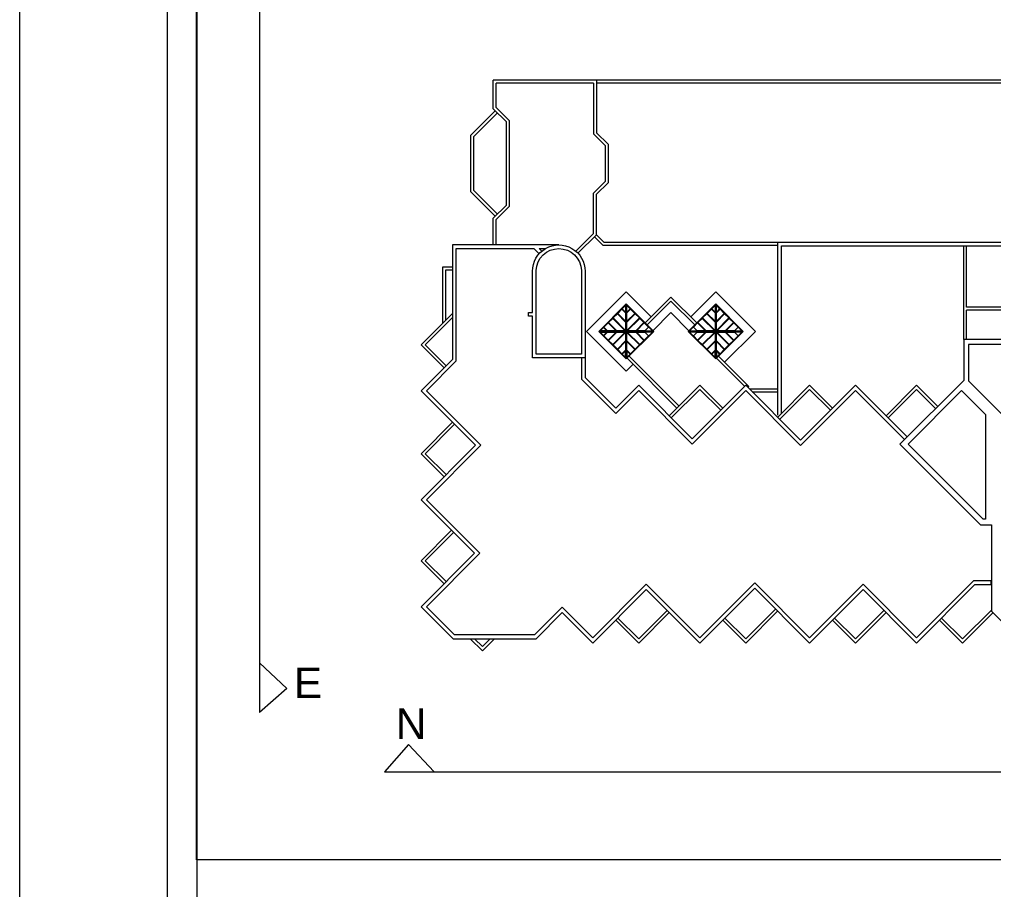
# Model space of a CAD drawing. Header units: centimetres. Extents: x 118932 to 154602, y -32682 to -23521.
# Drawn here: x 118932 to 119591, y -24687 to -24099 of the extents above; entities that cross this region are included whole.
import ezdxf
from ezdxf.enums import TextEntityAlignment as Align

# ---------------------------------------------------------------- set-up
doc = ezdxf.new("R2010")
doc.units = ezdxf.units.CM
doc.header["$LTSCALE"] = 50
doc.header["$MEASUREMENT"] = 0
for name, color, linetype, lineweight, true_color in [('GEN_00_BL_Pafta', 7, 'Continuous', 0, 0x0e0e10), ('GEN_06_GR_İnce', 7, 'Continuous', 13, 0xb0b0a9), ('GEN_06_GR_Çok ince', 7, 'Continuous', 0, 0xc5c7c4)]:
    doc.layers.add(name, color=color, linetype=linetype, lineweight=lineweight, true_color=true_color)
doc.layers.add('GEN_00_BL_Pafta_Gizli', color=7, linetype='Continuous', lineweight=0, true_color=0x4f5250, plot=False)
doc.styles.add('style3', font='arial.ttf', dxfattribs={"height": 12})
doc.styles.add('TLEROY', font='arial.ttf', dxfattribs={"height": 10})

# ---------------------------------------------------------------- blocks, each defined once
blk = doc.blocks.new('*U818')
at = {"layer": 'GEN_00_BL_Pafta', "transparency": 33554687}
for points in [[(100, 8900), (100, 100), (11790, 100), (11790, 8900)], [(120, 8880), (120, 420), (11770, 420), (11770, 8880)]]:
    blk.add_lwpolyline(points, close=True, dxfattribs=at)
at = {"layer": 'GEN_00_BL_Pafta_Gizli'}
blk.add_lwpolyline([(0, 9000), (0, 0), (11890, 0), (11890, 9000)], close=True, dxfattribs=at)
at = {"layer": 'GEN_00_BL_Pafta', "transparency": 33554687, "style": 'TLEROY'}
for tag, p in [('SCALE', (11755, 324.6)), ('PAPERSIZE', (11755, 294.6))]:
    blk.add_attdef(tag, text='', height=20, dxfattribs=at).set_placement(p, align=Align.BOTTOM_RIGHT)
at = {"layer": 'GEN_00_BL_Pafta', "transparency": 33554687}
for tag, height, style, p in [('PAFTAADI', 100, 'style3', (5815, 260)), ('PNO', 90, 'TLEROY', (11620, 205))]:
    blk.add_attdef(tag, text='', height=height, dxfattribs=dict(at, style=style)).set_placement(p, align=Align.MIDDLE_CENTER)
at = {"layer": 'GEN_00_BL_Pafta', "transparency": 33554687, "style": 'style3'}
blk.add_attdef('PAFTAKOD', text='', height=100, dxfattribs=at).set_placement((10750, 210), align=Align.CENTER)
blk = doc.blocks.new('A BLOK 3.KAT')
at = {"layer": 'GEN_06_GR_Çok ince'}
for p, q in [((89413.7, 10187.7), (89413.7, 10364.6)), ((90050.1, 10364.6), (89413.7, 10364.6)), ((89431.7, 10195.2), (89431.7, 10346.6)), ((90032.1, 10346.6), (89431.7, 10346.6)), ((90032.1, 10346.6), (90032.1, 10032.7)), ((92672.6, 10364.6), (90050.1, 10364.6)), ((90050.1, 10364.6), (90050.1, 10040.2)), ((92672.6, 10346.6), (90050.1, 10346.6)), ((92672.6, 10364.6), (93081.4, 10364.6)), ((92672.6, 9364.7), (92672.6, 10364.6)), ((92690.6, 10346.6), (93081.4, 10346.6)), ((92690.6, 9341.7), (92690.6, 10346.6)), ((94548.4, 10364.6), (93617.5, 10364.6)), ((93830.3, 10346.6), (93617.5, 10346.6)), ((93830.3, 10164.2), (93830.3, 10346.6)), ((94030.7, 10346.6), (93848.3, 10346.6)), ((93848.3, 10164.2), (93848.3, 10346.6)), ((94030.7, 10164.2), (94030.7, 10346.6)), ((94530.4, 10346.6), (94048.7, 10346.6)), ((94048.7, 10146.2), (94048.7, 10346.6)), ((94530.4, 10346.6), (94530.4, 9897.9)), ((94548.4, 10364.6), (94548.4, 9679.6)), ((89272.9, 10022.2), (89426.1, 10175.4)), ((89290.9, 10014.7), (89438.8, 10162.6)), ((89494.8, 10106.5), (89413.7, 10187.6)), ((89512.8, 10114), (89431.7, 10195.1)), ((93848.3, 10164.2), (94030.7, 10164.2)), ((89494.8, 9593.8), (89494.8, 10106.6)), ((89512.8, 9586.3), (89512.8, 10114)), ((93848.3, 10146.2), (94048.7, 10146.2)), ((90121.4, 9968.9), (90050.1, 10040.2)), ((89272.9, 10022.2), (89272.9, 9678.2)), ((89290.9, 10014.7), (89290.9, 9685.6)), ((90103.4, 9961.4), (90032.1, 10032.7)), ((90103.4, 9961.4), (90103.4, 9738.9)), ((90121.4, 9968.9), (90121.4, 9731.4)), ((94114.7, 9897.9), (94530.4, 9897.9)), ((94114.7, 9879.9), (94297, 9879.9)), ((94297, 9697.6), (94297, 9879.9)), ((94315, 9697.6), (94315, 9879.9)), ((94315, 9879.9), (94530.4, 9879.9)), ((94530.4, 9879.9), (94530.4, 9697.6)), ((90103.4, 9738.9), (90032.1, 9667.6)), ((89272.9, 9678.2), (89426.1, 9525)), ((89290.9, 9685.6), (89438.8, 9537.7)), ((90121.4, 9731.4), (90050.1, 9660.2)), ((94315, 9697.6), (94530.4, 9697.6)), ((94315, 9679.6), (94548.4, 9679.6)), ((90032.1, 9418.4), (90032.1, 9667.6)), ((90050.1, 9410.9), (90050.1, 9660.2)), ((89494.8, 9593.8), (89413.7, 9512.6)), ((89512.8, 9586.3), (89431.7, 9505.2)), ((89413.7, 9348.3), (89413.7, 9512.6)), ((89431.7, 9348.3), (89431.7, 9505.2)), ((89923.2, 9309.5), (90032.1, 9418.4)), ((89936.2, 9297), (90050.1, 9410.9)), ((90088.8, 9346.7), (90037.4, 9398.2)), ((90096.3, 9364.7), (90050.1, 9410.9)), ((92690.6, 9431.1), (93050.8, 9431.1)), ((92690.6, 9413.1), (92850.4, 9413.1)), ((92850.4, 9230.7), (92850.4, 9413.1)), ((92850.4, 9413.1), (92850.4, 9413.1)), ((92868.4, 9230.7), (92868.4, 9413.1)), ((92868.4, 9413.1), (93050.8, 9413.1)), ((90088.8, 9346.7), (91168.5, 9346.7)), ((90096.3, 9364.7), (91168.5, 9364.7)), ((91168.5, 8298.3), (91168.5, 9364.7)), ((91168.5, 9364.7), (92672.6, 9364.7)), ((91191.5, 8309.3), (91191.5, 9341.7)), ((91191.5, 9341.7), (92690.6, 9341.7)), ((92315.1, 8764), (92315.1, 9341.7)), ((92333.1, 8964.4), (92333.1, 9341.7)), ((94781.7, 9197.9), (95697.1, 9197.9)), ((95715.1, 9197.9), (95737.2, 9197.9)), ((95735.3, 9142.6), (95737.2, 9197.9)), ((92584.1, 9166.9), (92850.4, 9166.9)), ((92584.1, 8964.4), (92584.1, 9166.9)), ((92602.1, 8964.4), (92602.1, 9148.9)), ((92602.1, 9148.9), (92850.4, 9148.9)), ((94781.7, 9179.9), (95718, 9179.9)), ((95208.2, 8964.4), (95208.2, 9179.9)), ((95226.2, 8764.2), (95226.2, 9179.9)), ((95693.9, 8480.6), (95718, 9179.9)), ((95704.1, 8296.9), (95733.3, 9142.7)), ((90350.4, 8867.2), (90509.7, 9026.4)), ((90668.9, 8867.2), (90509.7, 9026.4)), ((90205.5, 8955.6), (90233.8, 8927.3)), ((90262.1, 8955.6), (90233.8, 8927.3)), ((90363.2, 8854.5), (90509.7, 9001)), ((90656.1, 8854.5), (90509.7, 9001)), ((92584.1, 8964.4), (92333.1, 8964.4)), ((95048.1, 8964.4), (95208.2, 8964.4)), ((90233.8, 8814.2), (90148.9, 8899)), ((90177.2, 8927.3), (90233.8, 8870.8)), ((90290.3, 8927.3), (90233.8, 8870.8)), ((90233.8, 8814.2), (90318.6, 8899)), ((90398.5, 8819.1), (90509.7, 8930.3)), ((90620.8, 8819.1), (90509.7, 8930.3)), ((90785.5, 8814.2), (90700.7, 8899)), ((90729, 8927.3), (90785.5, 8870.8)), ((90842.1, 8927.3), (90785.5, 8870.8)), ((90785.5, 8814.2), (90870.4, 8899)), ((92333.1, 8764), (92333.1, 8946.4)), ((92584.1, 8946.4), (92333.1, 8946.4)), ((95048.1, 8946.4), (95208.2, 8946.4)), ((95208.2, 8764.2), (95208.2, 8946.4)), ((90092.3, 8842.5), (90120.6, 8814.2)), ((90120.6, 8870.8), (90177.2, 8814.2)), ((90346.9, 8870.8), (90290.3, 8814.2)), ((90672.4, 8870.8), (90729, 8814.2)), ((90898.7, 8870.8), (90842.1, 8814.2)), ((90092.3, 8785.9), (90120.6, 8814.2)), ((90120.6, 8757.6), (90177.2, 8814.2)), ((90233.8, 8814.2), (90148.9, 8729.3)), ((90233.8, 8814.2), (90318.6, 8729.3)), ((90346.9, 8757.6), (90290.3, 8814.2)), ((90672.4, 8757.6), (90729, 8814.2)), ((90785.5, 8814.2), (90700.7, 8729.3)), ((90785.5, 8814.2), (90870.4, 8729.3)), ((90898.7, 8757.6), (90842.1, 8814.2)), ((90177.2, 8701), (90233.8, 8757.6)), ((90290.3, 8701), (90233.8, 8757.6)), ((90729, 8701), (90785.5, 8757.6)), ((90842.1, 8701), (90785.5, 8757.6)), ((90251.4, 8662.2), (90559.4, 8354.2)), ((90989.7, 8475.7), (90803.2, 8662.2)), ((90238.7, 8649.4), (90546.7, 8341.5)), ((90964.2, 8475.7), (90790.5, 8649.4)), ((90983.4, 8469.4), (90989.7, 8475.7)), ((95514.7, 8480.6), (95693.9, 8480.6)), ((90994, 8459.4), (91168.5, 8459.4)), ((91011.4, 8441.4), (91168.5, 8441.4)), ((95514.7, 8462.6), (95693.3, 8462.6)), ((95687.6, 8297.5), (95693.3, 8462.6))]:
    blk.add_line(p, q, dxfattribs=at)
for points in [[(90276.2, 8612), (90233.8, 8569.5), (89989.1, 8814.2), (90233.8, 9058.8), (90387.9, 8904.7)], [(90631.4, 8904.7), (90785.5, 9058.8), (91030.2, 8814.2), (90840.7, 8624.7)], [(90064.1, 8814.2), (90233.8, 8983.9), (90403.5, 8814.2), (90233.8, 8644.5), (90064.1, 8814.2)], [(90615.8, 8814.2), (90785.5, 8983.9), (90955.2, 8814.2), (90785.5, 8644.5), (90615.8, 8814.2)]]:
    blk.add_lwpolyline(points, dxfattribs=at)
for points in [[(90233.8, 8983.9), (90233.8, 8814.2), (90064.1, 8814.2)], [(90231.3, 8977.9), (90231.3, 8816.7), (90070.1, 8816.7)], [(90207.3, 8951.7), (90229.8, 8929.2), (90229.8, 8876.9), (90181.1, 8925.6)], [(90229.8, 8974.2), (90229.8, 8933.4), (90209.4, 8953.8)], [(90403.5, 8814.2), (90233.8, 8814.2), (90233.8, 8983.9)], [(90397.4, 8816.7), (90236.3, 8816.7), (90236.3, 8977.9)], [(90258.2, 8953.8), (90237.8, 8933.4), (90237.8, 8974.2)], [(90286.4, 8925.6), (90237.8, 8876.9), (90237.8, 8929.2), (90260.3, 8951.7)], [(90785.5, 8983.9), (90785.5, 8814.2), (90615.8, 8814.2)], [(90783, 8977.9), (90783, 8816.7), (90621.9, 8816.7)], [(90759, 8951.7), (90781.5, 8929.2), (90781.5, 8876.9), (90732.9, 8925.6)], [(90781.5, 8974.2), (90781.5, 8933.4), (90761.1, 8953.8)], [(90955.2, 8814.2), (90785.5, 8814.2), (90785.5, 8983.9)], [(90949.2, 8816.7), (90788, 8816.7), (90788, 8977.9)], [(90809.9, 8953.8), (90789.5, 8933.4), (90789.5, 8974.2)], [(90838.2, 8925.6), (90789.5, 8876.9), (90789.5, 8929.2), (90812.1, 8951.7)], [(90150.7, 8895.2), (90227.6, 8818.2), (90175.3, 8818.2), (90124.5, 8869)], [(90179, 8923.4), (90229.8, 8872.6), (90229.8, 8820.3), (90152.8, 8897.3)], [(90314.7, 8897.3), (90237.8, 8820.3), (90237.8, 8872.6), (90288.6, 8923.4)], [(90343, 8869), (90292.2, 8818.2), (90239.9, 8818.2), (90316.9, 8895.2)], [(90702.4, 8895.2), (90779.4, 8818.2), (90727.1, 8818.2), (90676.3, 8869)], [(90730.7, 8923.4), (90781.5, 8872.6), (90781.5, 8820.3), (90704.6, 8897.3)], [(90866.5, 8897.3), (90789.5, 8820.3), (90789.5, 8872.6), (90840.3, 8923.4)], [(90894.8, 8869), (90844, 8818.2), (90791.7, 8818.2), (90868.6, 8895.2)], [(90094.1, 8838.6), (90114.5, 8818.2), (90073.7, 8818.2)], [(90122.4, 8866.9), (90171.1, 8818.2), (90118.8, 8818.2), (90096.2, 8840.7)], [(90371.3, 8840.7), (90348.8, 8818.2), (90296.5, 8818.2), (90345.1, 8866.9)], [(90674.2, 8866.9), (90722.8, 8818.2), (90670.5, 8818.2), (90648, 8840.7)], [(90923.1, 8840.7), (90900.5, 8818.2), (90848.2, 8818.2), (90896.9, 8866.9)], [(90064.1, 8814.2), (90233.8, 8814.2), (90233.8, 8644.5)], [(90070.1, 8811.7), (90231.3, 8811.7), (90231.3, 8650.5)], [(90073.7, 8810.2), (90114.5, 8810.2), (90094.1, 8789.8)], [(90096.2, 8787.7), (90118.8, 8810.2), (90171.1, 8810.2), (90122.4, 8761.5)], [(90124.5, 8759.4), (90175.3, 8810.2), (90227.6, 8810.2), (90150.7, 8733.2)], [(90152.8, 8731.1), (90229.8, 8808.1), (90229.8, 8755.7), (90179, 8704.9)], [(90233.8, 8644.5), (90233.8, 8814.2), (90403.5, 8814.2)], [(90236.3, 8650.5), (90236.3, 8811.7), (90397.4, 8811.7)], [(90288.6, 8704.9), (90237.8, 8755.7), (90237.8, 8808.1), (90314.7, 8731.1)], [(90316.9, 8733.2), (90239.9, 8810.2), (90292.2, 8810.2), (90343, 8759.4)], [(90345.1, 8761.5), (90296.5, 8810.2), (90348.8, 8810.2), (90371.3, 8787.7)], [(90615.8, 8814.2), (90785.5, 8814.2), (90785.5, 8644.5)], [(90621.9, 8811.7), (90783, 8811.7), (90783, 8650.5)], [(90648, 8787.7), (90670.5, 8810.2), (90722.8, 8810.2), (90674.2, 8761.5)], [(90676.3, 8759.4), (90727.1, 8810.2), (90779.4, 8810.2), (90702.4, 8733.2)], [(90704.6, 8731.1), (90781.5, 8808.1), (90781.5, 8755.7), (90730.7, 8704.9)], [(90785.5, 8644.5), (90785.5, 8814.2), (90955.2, 8814.2)], [(90788, 8650.5), (90788, 8811.7), (90949.2, 8811.7)], [(90840.3, 8704.9), (90789.5, 8755.7), (90789.5, 8808.1), (90866.5, 8731.1)], [(90868.6, 8733.2), (90791.7, 8810.2), (90844, 8810.2), (90894.8, 8759.4)], [(90896.9, 8761.5), (90848.2, 8810.2), (90900.5, 8810.2), (90923.1, 8787.7)], [(90181.1, 8702.8), (90229.8, 8751.5), (90229.8, 8699.2), (90207.3, 8676.7)], [(90260.3, 8676.7), (90237.8, 8699.2), (90237.8, 8751.5), (90286.4, 8702.8)], [(90732.9, 8702.8), (90781.5, 8751.5), (90781.5, 8699.2), (90759, 8676.7)], [(90812.1, 8676.7), (90789.5, 8699.2), (90789.5, 8751.5), (90838.2, 8702.8)], [(90229.8, 8654.1), (90229.8, 8694.9), (90209.4, 8674.5)], [(90258.2, 8674.5), (90237.8, 8694.9), (90237.8, 8654.1)], [(90781.5, 8654.1), (90781.5, 8694.9), (90761.1, 8674.5)], [(90809.9, 8674.5), (90789.5, 8694.9), (90789.5, 8654.1)]]:
    blk.add_lwpolyline(points, close=True, dxfattribs=at)
for centre, radius, start, end in [((93349.4, 10364.6), 268, 0, 180), ((93349.4, 10364.6), 268, 0, 180), ((93349.4, 10364.6), 250, 0, 180), ((93349.4, 10364.6), 250, 0, 180), ((94548.4, 9197.9), 1166.7, 360, 90), ((94548.4, 9197.9), 1148.7, 360, 90)]:
    blk.add_arc(centre, radius, start, end, dxfattribs=at)
blk = doc.blocks.new('ALTLIK')
at = {"layer": 'GEN_00_BL_Pafta'}
blk.add_lwpolyline([(-211197.41, 38756.77), (-209141.93, 38756.77), (-209141.93, 37388.58), (-211197.41, 37388.58)], close=True, dxfattribs=at)
at = {"layer": 'GEN_06_GR_İnce'}
for p, q in [((-210966.43, 37920.54), (-210972.69, 37920.54)), ((-210972.69, 37920.54), (-210972.69, 37875.16)), ((-210966.43, 37877.7), (-210991.05, 37853.08)), ((-210991.05, 37853.08), (-210972.19, 37834.22)), ((-210672.99, 37787.93), (-210644.35, 37816.57)), ((-210644.35, 37816.57), (-210623.63, 37795.85)), ((-210575.37, 37789.03), (-210547.82, 37816.57)), ((-210547.82, 37816.57), (-210528.77, 37797.52)), ((-210769.04, 37787.17), (-210743.36, 37812.85)), ((-210743.36, 37812.85), (-210724.5, 37793.99)), ((-210671.27, 37785.92), (-210644.35, 37812.85)), ((-210644.35, 37812.85), (-210625.49, 37793.99)), ((-210573.5, 37787.17), (-210547.82, 37812.85)), ((-210547.82, 37812.85), (-210530.64, 37795.66)), ((-210964.49, 37781.36), (-210991.05, 37754.8)), ((-210991.05, 37754.8), (-210972.19, 37735.94)), ((-210965.37, 37683.95), (-210991.05, 37658.27)), ((-210991.05, 37658.27), (-210972.19, 37639.41)), ((-210701.92, 37587.74), (-210675, 37614.66)), ((-210817.3, 37606.6), (-210798.45, 37587.74)), ((-210798.45, 37587.74), (-210772.76, 37613.42)), ((-210720.78, 37606.6), (-210701.92, 37587.74)), ((-210621.77, 37606.6), (-210602.91, 37587.74)), ((-210602.91, 37587.74), (-210577.23, 37613.42)), ((-210525.24, 37606.6), (-210506.38, 37587.74)), ((-210506.38, 37587.74), (-210480.45, 37613.46)), ((-210506.38, 37584.02), (-210479.05, 37611.35)), ((-210527.1, 37604.73), (-210506.38, 37584.02)), ((-210946.62, 37587.97), (-210939.49, 37580.85)), ((-210939.49, 37580.85), (-210932.37, 37587.97))]:
    blk.add_line(p, q, dxfattribs=at)
at = {"layer": 'GEN_06_GR_İnce', "color": 251, "lineweight": 20, "true_color": 0x636466}
for p, q in [((-211140.55, 37566.07), (-211115.77, 37543.09)), ((-211115.77, 37543.09), (-211140.55, 37521.27)), ((-211006.05, 37492.53), (-211027.87, 37467.75)), ((-210983.07, 37467.75), (-211006.05, 37492.53))]:
    blk.add_line(p, q, dxfattribs=at)
for points in [[(-211140.55, 38585.4), (-211140.55, 38585.4), (-211140.55, 37521.27)], [(-211027.87, 37467.75), (-211027.87, 37467.75), (-209391.19, 37467.75)]]:
    blk.add_lwpolyline(points, dxfattribs=at)
at = {"layer": 'GEN_06_GR_İnce'}
for points in [[(-210465.96, 37857.8), (-210505.3, 37857.8), (-210505.3, 37821), (-210562.76, 37763.54), (-210490, 37690.77), (-210480.16, 37690.77), (-210480.16, 37612.88), (-210451.3, 37584.02)], [(-210460.84, 37853.42), (-210500.91, 37853.42), (-210500.91, 37820.51), (-210421.45, 37741.05)], [(-210870.54, 37943.25), (-210966.43, 37943.25), (-210966.43, 37839.99), (-210994.77, 37811.64), (-210945.64, 37762.5), (-210994.77, 37713.36), (-210946.51, 37665.1), (-210994.77, 37616.83), (-210965.91, 37587.97), (-210891.01, 37587.97), (-210867.43, 37611.56), (-210839.88, 37584.02), (-210791.62, 37632.28), (-210743.36, 37584.02), (-210693.85, 37633.52), (-210644.35, 37584.02), (-210596.08, 37632.28), (-210547.82, 37584.02), (-210495.14, 37636.7), (-210480.45, 37636.7), (-210480.45, 37640.06), (-210496.53, 37640.06), (-210547.82, 37588.77), (-210596.08, 37637.04), (-210644.35, 37588.77), (-210693.85, 37638.28), (-210743.36, 37588.77), (-210791.62, 37637.04), (-210839.88, 37588.77), (-210867.43, 37616.32), (-210892.41, 37591.34), (-210964.52, 37591.34), (-210990.02, 37616.83), (-210941.76, 37665.1), (-210990.02, 37713.36), (-210940.88, 37762.5), (-210990.02, 37811.64), (-210963.06, 37838.59), (-210963.06, 37939.88), (-210893.02, 37939.88), (-210888.35, 37935.21)], [(-210885.95, 37937.57), (-210888.27, 37939.88), (-210882.72, 37939.88)], [(-210966.43, 37923.18), (-210975.32, 37923.18), (-210975.32, 37872.53)], [(-210966.43, 37881.42), (-210994.77, 37853.08), (-210974.06, 37832.36)], [(-210850.14, 37841.38), (-210850.14, 37822.07), (-210819.16, 37791.1), (-210798.45, 37811.81), (-210750.18, 37763.55), (-210701.92, 37811.81), (-210652.41, 37762.31), (-210602.91, 37811.81), (-210558.7, 37767.6)], [(-210846.78, 37841.38), (-210846.78, 37823.47), (-210819.16, 37795.85), (-210798.45, 37816.57), (-210750.18, 37768.31), (-210701.92, 37816.57), (-210652.41, 37767.07), (-210602.91, 37816.57), (-210556.32, 37769.98)], [(-210770.9, 37789.03), (-210743.36, 37816.57), (-210722.64, 37795.85)], [(-210966.35, 37783.22), (-210994.77, 37754.8), (-210974.06, 37734.08)], [(-210967.23, 37685.82), (-210994.77, 37658.27), (-210974.06, 37637.55)], [(-210819.16, 37604.73), (-210798.45, 37584.02), (-210770.9, 37611.56)], [(-210722.64, 37604.73), (-210701.92, 37584.02), (-210673.28, 37612.66)], [(-210623.63, 37604.73), (-210602.91, 37584.02), (-210575.37, 37611.56)], [(-210479.05, 37611.35), (-210506.38, 37584.02), (-210527.1, 37604.73)], [(-210950.34, 37587.97), (-210939.49, 37577.12), (-210928.64, 37587.97)]]:
    blk.add_lwpolyline(points, dxfattribs=at)
for points in [[(-210846.78, 37841.38), (-210894.29, 37841.38), (-210894.29, 37879.04), (-210897.95, 37879.04), (-210897.95, 37882.4), (-210894.3, 37882.4), (-210894.3, 37919.48, -1.000225), (-210846.78, 37919.48)], [(-210890.93, 37920.14, -0.968163), (-210850.14, 37920.14), (-210850.14, 37844.74), (-210890.93, 37844.74)]]:
    blk.add_lwpolyline(points, format="xyb", close=True, dxfattribs=at)
blk.add_lwpolyline([(-210555.52, 37763.54), (-210507.18, 37811.88), (-210485.57, 37790.27), (-210485.57, 37695.89), (-210487.87, 37695.89)], close=True, dxfattribs=at)
at = {"color": 251, "lineweight": 30, "true_color": 0x636466, "xscale": 0.1462499494598653, "yscale": 0.1462499494598653, "zscale": 0.1462499494598653}
blk.add_blockref('A BLOK 3.KAT', (-224006.38, 36576.06), dxfattribs=at)
at = {"layer": 'GEN_06_GR_İnce', "style": 'style3'}
for s, p in [('E', (-211109.59, 37534.3)), ('N', (-211017.56, 37497.56))]:
    blk.add_text(s, height=27.43, dxfattribs=at).set_placement(p)

msp = doc.modelspace()

# ---------------------------------------------------------------- block references
msp.add_blockref('*U818', (118932.01, -32521.38))
at = {"transparency": 33554687, "xscale": 0.75, "yscale": 0.75, "zscale": 0.75}
msp.add_blockref('ALTLIK', (277449.78, -52708.67), dxfattribs=at)

doc.saveas('drawing.dxf')
